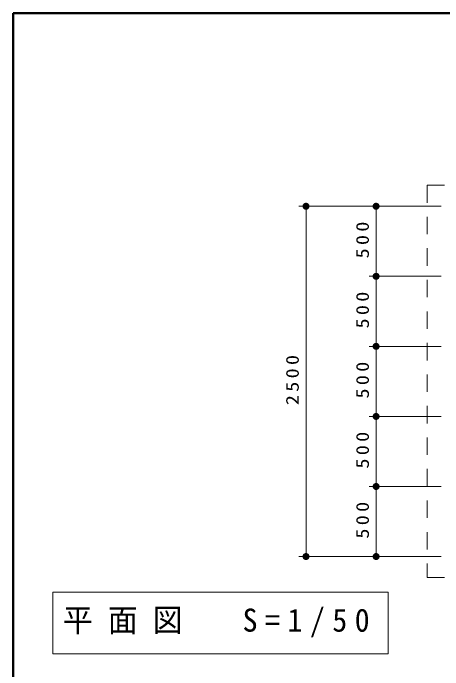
# Model space of a CAD drawing. Units: millimetres on the paper, scale 1:50. Extents: x -365 to 0, y -12 to 257.
# Drawn here: x -365 to -303.7, y 163.3 to 257 of the extents above; entities that cross this region are included whole.
import ezdxf

# ---------------------------------------------------------------- set-up
doc = ezdxf.new("R2010")
doc.units = ezdxf.units.MM
doc.linetypes.add('USER1', pattern=[4.5, 2.5, -2])
doc.layers.add('LY_3', color=7, linetype='Continuous', lineweight=25)
doc.layers.add('LY_4', color=7, linetype='Continuous', lineweight=13)
doc.styles.add('ＭＳ ゴシック', font='')
doc.styles.get('ＭＳ ゴシック').set_extended_font_data('MS Gothic')

# ---------------------------------------------------------------- blocks, each defined once
blk = doc.blocks.new('filled_dot')
at = {"color": 0, "linetype": 'Continuous', "lineweight": -2, "const_width": 1.25}
blk.add_lwpolyline([(-0.625, 0, 1), (0.625, 0, 1)], format="xyb", close=True, dxfattribs=at)

msp = doc.modelspace()

# ---------------------------------------------------------------- linework, layer by layer
at = {"layer": 'LY_3', "linetype": 'USER1', "lineweight": 13}
for p, q in [((-305.952, 232.432), (-249.952, 232.432)), ((-305.952, 232.432), (-305.952, 176.432)), ((-305.952, 176.432), (-249.952, 176.432))]:
    msp.add_line(p, q, dxfattribs=at)
at = {"layer": 'LY_3', "lineweight": 13}
for p, q in [((-303.952, 229.432), (-324.224, 229.432)), ((-323.224, 179.432), (-323.224, 229.432)), ((-303.952, 229.432), (-314.224, 229.432)), ((-313.224, 219.432), (-313.224, 229.432)), ((-303.952, 219.432), (-314.224, 219.432)), ((-303.952, 219.432), (-314.224, 219.432)), ((-313.224, 209.432), (-313.224, 219.432)), ((-303.952, 209.432), (-314.224, 209.432)), ((-303.952, 209.432), (-314.224, 209.432)), ((-313.224, 199.432), (-313.224, 209.432)), ((-303.952, 199.432), (-314.224, 199.432)), ((-303.952, 199.432), (-314.224, 199.432)), ((-313.224, 189.432), (-313.224, 199.432)), ((-303.952, 189.432), (-314.224, 189.432)), ((-303.952, 189.432), (-314.224, 189.432)), ((-313.224, 179.432), (-313.224, 189.432)), ((-303.952, 179.432), (-324.224, 179.432)), ((-303.952, 179.432), (-314.224, 179.432)), ((-359.315, 174.348), (-359.315, 165.548)), ((-311.515, 174.348), (-359.315, 174.348)), ((-311.515, 165.548), (-311.515, 174.348)), ((-359.315, 165.548), (-311.515, 165.548))]:
    msp.add_line(p, q, dxfattribs=at)
at = {"layer": 'LY_4', "lineweight": 50}
for p, q in [((0, 257), (-365, 257)), ((-365, 257), (-365, 0))]:
    msp.add_line(p, q, dxfattribs=at)

# ---------------------------------------------------------------- block references
at = {"layer": 'LY_3', "lineweight": 13, "xscale": 0.4, "yscale": 0.4}
for p, rotation in [((-323.224, 229.432), 270), ((-313.224, 229.432), 270), ((-313.224, 219.432), 90), ((-313.224, 219.432), 270), ((-313.224, 209.432), 270), ((-313.224, 209.432), 90), ((-313.224, 199.432), 270), ((-313.224, 199.432), 90), ((-313.224, 189.432), 270), ((-313.224, 189.432), 90), ((-323.224, 179.432), 90), ((-313.224, 179.432), 90)]:
    msp.add_blockref('filled_dot', p, dxfattribs=dict(at, rotation=rotation))

# ---------------------------------------------------------------- texts
at = {"layer": 'LY_3', "char_height": 1.833, "attachment_point": 8, "rotation": 90, "style": 'ＭＳ ゴシック'}
for s, insert in [('\\T1.33;\\W1.15;500', (-314.224, 224.849)), ('\\T1.33;\\W1.15;500', (-314.224, 214.849)), ('\\T1.33;\\W1.15;2500', (-324.224, 204.86)), ('\\T1.33;\\W1.15;500', (-314.224, 204.849)), ('\\T1.33;\\W1.15;500', (-314.224, 194.849)), ('\\T1.33;\\W1.15;500', (-314.224, 184.849))]:
    msp.add_mtext(s, dxfattribs=dict(at, insert=insert))
at = {"layer": 'LY_3', "insert": (-357.915, 169.948), "char_height": 3.299, "attachment_point": 4, "style": 'ＭＳ ゴシック'}
msp.add_mtext('\\T1.5;\\W0.95;平面図\u3000S=1/50', dxfattribs=at)

doc.saveas('drawing.dxf')
